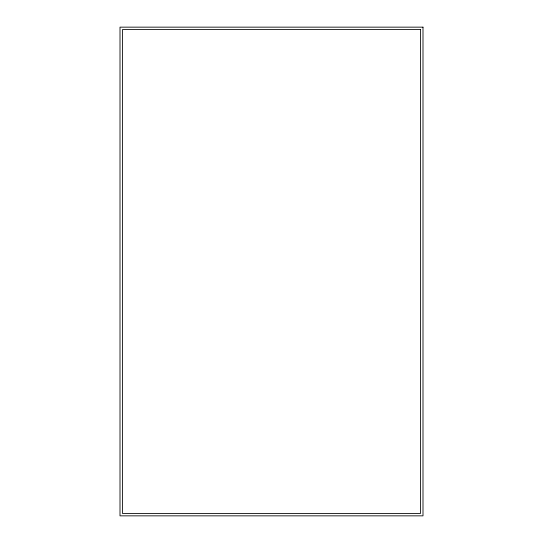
<?xml version="1.0" encoding="UTF-8"?>
<svg xmlns="http://www.w3.org/2000/svg" width="543" height="543" viewBox="0 0 543 543"><rect width="100%" height="100%" fill="white"/><g stroke="black" fill="none" stroke-linecap="round" stroke-linejoin="round"><path stroke-width="0.81" d="M422.997 27.15L120.003 27.15L120.003 515.85L422.997 515.85L422.997 27.15M420.553 29.593L122.447 29.593L122.447 513.406L420.553 513.406L420.553 29.593"/></g></svg>
